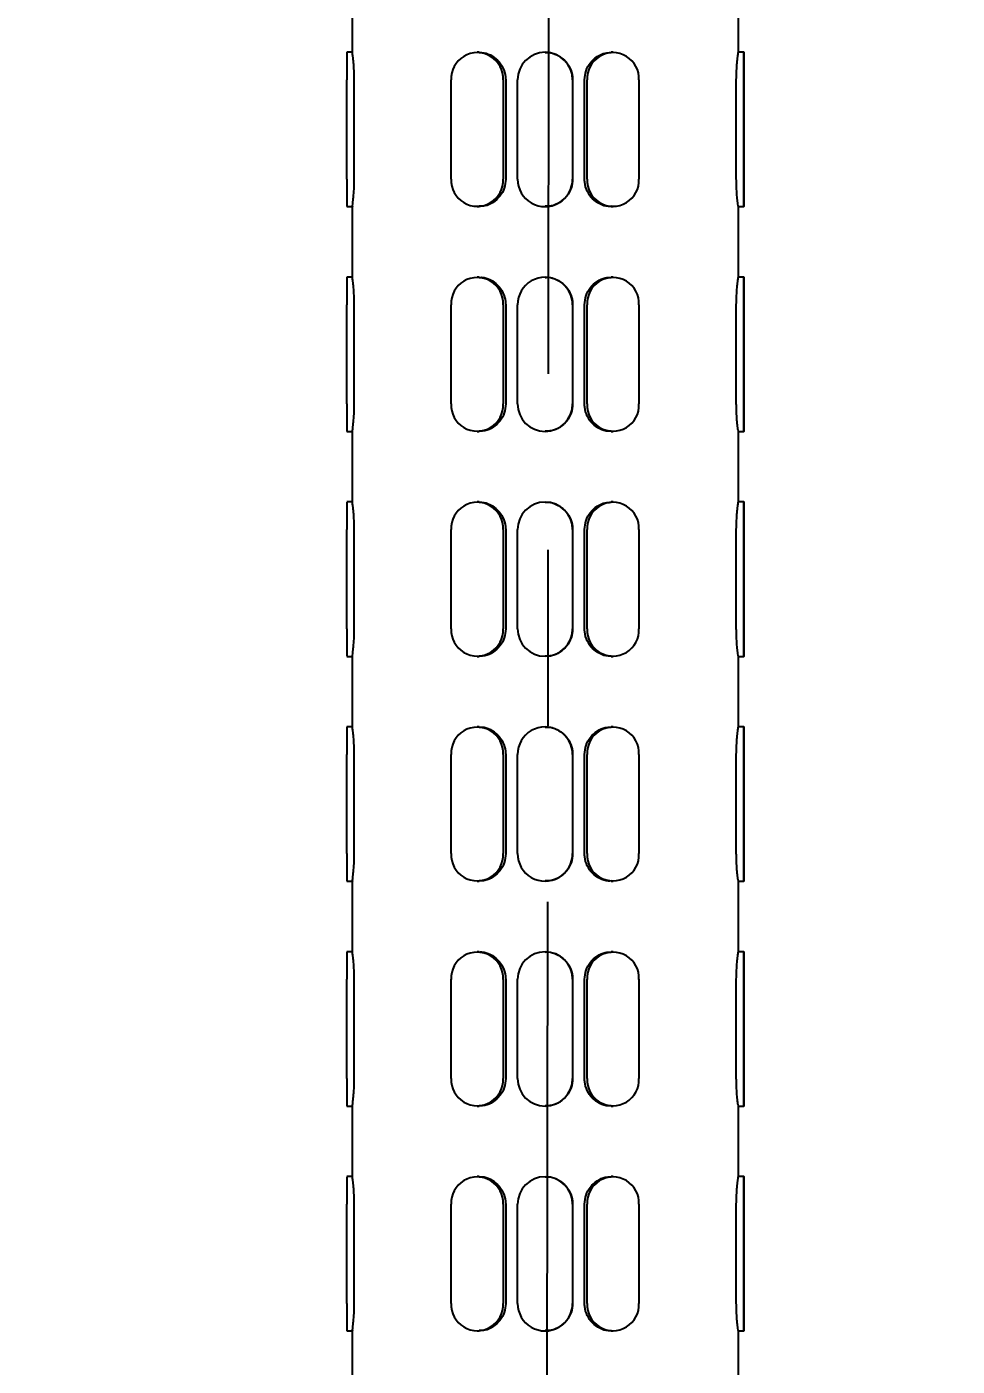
# Model space of a CAD drawing. Extents: x 0 to 3611, y 0 to 2646.
# Drawn here: x 292.1 to 375.9, y 1439.2 to 1560 of the extents above; entities that cross this region are included whole.
import ezdxf

# ---------------------------------------------------------------- set-up
doc = ezdxf.new("R2010")
doc.units = 0
doc.header["$LTSCALE"] = 10
doc.header["$MEASUREMENT"] = 0
doc.header["$PDMODE"] = 3
doc.header["$PDSIZE"] = -10
doc.linetypes.add('CENTER2', pattern=[28.575, 19.05, -3.175, 3.175, -3.175])
doc.layers.get('0').update_dxf_attribs({"linetype": 'CONTINUOUS'})
doc.layers.get('DEFPOINTS').update_dxf_attribs({"linetype": 'CONTINUOUS'})
doc.styles.add('Daelim Dimension', font='')
doc.styles.get('Daelim Dimension').set_extended_font_data('나눔고딕')
doc.dimstyles.new('DEFAULT', dxfattribs={"dimscale": 2, "dimtxt": 2, "dimasz": 2, "dimexe": 0, "dimexo": 2, "dimgap": 1, "dimtad": 1, "dimdec": 0, "dimzin": 9, "dimdsep": 46, "dimtxsty": 'Daelim Dimension', "dimcen": 0.5, "dimclrd": 5, "dimclre": 5, "dimclrt": 256, "dimadec": 1, "dimazin": 0, "dimtfac": 1, "dimtdec": 0, "dimtix": 1, "dimtmove": 0, "dimatfit": 3, "dimfxl": 1, "dimtolj": 1, "dimtzin": 1, "dimlwd": 9, "dimlwe": 9, "dimarcsym": 0})

# ---------------------------------------------------------------- blocks, each defined once
blk = doc.blocks.new('*D10')
at = {"color": 5, "lineweight": 9, "transparency": 16777216}
for p, q in [((334.79, 1937.11), (142.25, 1937.11)), ((142.25, 1933.11), (142.25, 1041.11)), ((371.9, 1037.11), (142.25, 1037.11))]:
    blk.add_line(p, q, dxfattribs=at)
at = {"color": 5, "transparency": 16777216}
for points in [[(141.59, 1933.11), (142.92, 1933.11), (142.25, 1937.11)], [(141.59, 1041.11), (142.92, 1041.11), (142.25, 1037.11)]]:
    blk.add_solid(points, dxfattribs=at)
at = {"layer": 'DEFPOINTS', "color": 0, "transparency": 16777216}
for p in [(338.79, 1937.11), (142.25, 1037.11), (375.9, 1037.11)]:
    blk.add_point(p, dxfattribs=at)
at = {"color": 7, "transparency": 16777216, "insert": (123.92, 1487.11), "char_height": 30, "attachment_point": 5, "rotation": 90, "style": 'Daelim Dimension'}
blk.add_mtext('\\A1;900', dxfattribs=at)

msp = doc.modelspace()

# ---------------------------------------------------------------- linework, layer by layer
at = {"color": 1, "linetype": 'CENTER2', "ltscale": 0.5}
msp.add_line((339.32, 1766.84), (338.79, 1313.13), dxfattribs=at)
at = {"color": 7, "linetype": 'Continuous', "lineweight": 25}
for p, q in [((321.4, 1564.08), (321.4, 1557.66)), ((356.19, 1557.66), (356.19, 1564.08)), ((321.41, 1557.69), (320.91, 1557.69)), ((332.82, 1557.69), (332.65, 1557.69)), ((338.77, 1557.69), (338.77, 1557.69)), ((344.89, 1557.69), (344.72, 1557.69)), ((356.68, 1557.69), (356.18, 1557.69)), ((320.9, 1546.26), (320.9, 1555.21)), ((321.58, 1546.26), (321.58, 1555.21)), ((330.32, 1546.26), (330.32, 1555.21)), ((334.99, 1555.21), (334.99, 1546.26)), ((335.22, 1555.21), (335.22, 1546.26)), ((336.28, 1546.26), (336.28, 1555.21)), ((341.25, 1555.21), (341.25, 1546.26)), ((341.25, 1555.21), (341.25, 1546.26)), ((342.32, 1546.26), (342.32, 1555.21)), ((342.55, 1546.26), (342.55, 1555.21)), ((347.22, 1555.21), (347.22, 1546.26)), ((356, 1546.26), (356, 1555.21)), ((356.68, 1546.26), (356.68, 1555.21)), ((356.69, 1555.21), (356.69, 1546.26)), ((320.91, 1543.78), (321.41, 1543.78)), ((321.4, 1543.81), (321.4, 1537.39)), ((332.65, 1543.78), (332.82, 1543.78)), ((338.77, 1543.78), (338.77, 1543.78)), ((344.72, 1543.78), (344.89, 1543.78)), ((356.18, 1543.78), (356.68, 1543.78)), ((356.19, 1537.39), (356.19, 1543.81)), ((321.41, 1537.42), (320.91, 1537.42)), ((332.82, 1537.42), (332.65, 1537.42)), ((338.77, 1537.42), (338.77, 1537.42)), ((344.89, 1537.42), (344.72, 1537.42)), ((356.68, 1537.42), (356.18, 1537.42)), ((320.9, 1525.99), (320.9, 1534.93)), ((321.58, 1525.99), (321.58, 1534.93)), ((330.32, 1525.99), (330.32, 1534.93)), ((334.99, 1534.93), (334.99, 1525.99)), ((335.22, 1534.93), (335.22, 1525.99)), ((336.28, 1525.99), (336.28, 1534.93)), ((341.25, 1534.93), (341.25, 1525.99)), ((341.25, 1534.93), (341.25, 1525.99)), ((342.32, 1525.99), (342.32, 1534.93)), ((342.55, 1525.99), (342.55, 1534.93)), ((347.22, 1534.93), (347.22, 1525.99)), ((356, 1525.99), (356, 1534.93)), ((356.68, 1525.99), (356.68, 1534.93)), ((356.69, 1534.93), (356.69, 1525.99)), ((320.91, 1523.51), (321.41, 1523.51)), ((321.4, 1523.54), (321.4, 1517.11)), ((332.65, 1523.51), (332.82, 1523.51)), ((338.77, 1523.51), (338.77, 1523.51)), ((344.72, 1523.51), (344.89, 1523.51)), ((356.18, 1523.51), (356.68, 1523.51)), ((356.19, 1517.12), (356.19, 1523.54)), ((321.41, 1517.15), (320.91, 1517.15)), ((332.82, 1517.15), (332.65, 1517.15)), ((338.77, 1517.15), (338.77, 1517.15)), ((344.89, 1517.15), (344.72, 1517.15)), ((356.68, 1517.15), (356.18, 1517.15)), ((320.9, 1505.72), (320.9, 1514.66)), ((321.58, 1505.72), (321.58, 1514.66)), ((330.32, 1505.72), (330.32, 1514.66)), ((334.99, 1514.66), (334.99, 1505.72)), ((335.22, 1514.66), (335.22, 1505.72)), ((336.28, 1505.72), (336.28, 1514.66)), ((341.25, 1514.66), (341.25, 1505.72)), ((341.25, 1514.66), (341.25, 1505.72)), ((342.32, 1505.72), (342.32, 1514.66)), ((342.55, 1505.72), (342.55, 1514.66)), ((347.22, 1514.66), (347.22, 1505.72)), ((356, 1505.72), (356, 1514.66)), ((356.68, 1505.72), (356.68, 1514.66)), ((356.69, 1514.66), (356.69, 1505.72)), ((320.91, 1503.23), (321.41, 1503.23)), ((321.4, 1503.26), (321.4, 1496.84)), ((332.65, 1503.23), (332.82, 1503.23)), ((338.77, 1503.23), (338.77, 1503.23)), ((344.72, 1503.23), (344.89, 1503.23)), ((356.18, 1503.23), (356.68, 1503.23)), ((356.19, 1496.84), (356.19, 1503.27)), ((321.41, 1496.87), (320.91, 1496.87)), ((332.82, 1496.87), (332.65, 1496.87)), ((338.77, 1496.87), (338.77, 1496.87)), ((344.89, 1496.87), (344.72, 1496.87)), ((356.68, 1496.87), (356.18, 1496.87)), ((320.9, 1485.45), (320.9, 1494.39)), ((321.58, 1485.45), (321.58, 1494.39)), ((330.32, 1485.45), (330.32, 1494.39)), ((334.99, 1494.39), (334.99, 1485.45)), ((335.22, 1494.39), (335.22, 1485.45)), ((336.28, 1485.45), (336.28, 1494.39)), ((341.25, 1494.39), (341.25, 1485.45)), ((341.25, 1494.39), (341.25, 1485.45)), ((342.32, 1485.45), (342.32, 1494.39)), ((342.55, 1485.45), (342.55, 1494.39)), ((347.22, 1494.39), (347.22, 1485.45)), ((356, 1485.45), (356, 1494.39)), ((356.68, 1485.45), (356.68, 1494.39)), ((356.69, 1494.39), (356.69, 1485.45)), ((320.91, 1482.96), (321.41, 1482.96)), ((321.4, 1482.99), (321.4, 1476.57)), ((332.65, 1482.96), (332.82, 1482.96)), ((338.77, 1482.96), (338.77, 1482.96)), ((344.72, 1482.96), (344.89, 1482.96)), ((356.18, 1482.96), (356.68, 1482.96)), ((356.19, 1476.57), (356.19, 1482.99)), ((321.41, 1476.6), (320.91, 1476.6)), ((332.82, 1476.6), (332.65, 1476.6)), ((338.77, 1476.6), (338.77, 1476.6)), ((344.89, 1476.6), (344.72, 1476.6)), ((356.68, 1476.6), (356.18, 1476.6)), ((320.9, 1465.17), (320.9, 1474.12)), ((321.58, 1465.17), (321.58, 1474.12)), ((330.32, 1465.17), (330.32, 1474.12)), ((334.99, 1474.12), (334.99, 1465.17)), ((335.22, 1474.12), (335.22, 1465.17)), ((336.28, 1465.17), (336.28, 1474.12)), ((341.25, 1474.12), (341.25, 1465.17)), ((341.25, 1474.12), (341.25, 1465.17)), ((342.32, 1465.17), (342.32, 1474.12)), ((342.55, 1465.17), (342.55, 1474.12)), ((347.22, 1474.12), (347.22, 1465.17)), ((356, 1465.17), (356, 1474.12)), ((356.68, 1465.17), (356.68, 1474.12)), ((356.69, 1474.12), (356.69, 1465.17)), ((320.91, 1462.69), (321.41, 1462.69)), ((321.4, 1462.72), (321.4, 1456.3)), ((332.65, 1462.69), (332.82, 1462.69)), ((338.77, 1462.69), (338.77, 1462.69)), ((344.72, 1462.69), (344.89, 1462.69)), ((356.18, 1462.69), (356.68, 1462.69)), ((356.19, 1456.3), (356.19, 1462.72)), ((321.41, 1456.33), (320.91, 1456.33)), ((332.82, 1456.33), (332.65, 1456.33)), ((338.77, 1456.33), (338.77, 1456.33)), ((344.89, 1456.33), (344.72, 1456.33)), ((356.68, 1456.33), (356.18, 1456.33)), ((320.9, 1444.9), (320.9, 1453.84)), ((321.58, 1444.9), (321.58, 1453.84)), ((330.32, 1444.9), (330.32, 1453.84)), ((334.99, 1453.84), (334.99, 1444.9)), ((335.22, 1453.84), (335.22, 1444.9)), ((336.28, 1444.9), (336.28, 1453.84)), ((341.25, 1453.84), (341.25, 1444.9)), ((341.25, 1453.84), (341.25, 1444.9)), ((342.32, 1444.9), (342.32, 1453.84)), ((342.55, 1444.9), (342.55, 1453.84)), ((347.22, 1453.84), (347.22, 1444.9)), ((356, 1444.9), (356, 1453.84)), ((356.68, 1444.9), (356.68, 1453.84)), ((356.69, 1453.84), (356.69, 1444.9)), ((320.91, 1442.42), (321.41, 1442.42)), ((321.4, 1442.45), (321.4, 1436.02)), ((332.65, 1442.42), (332.82, 1442.42)), ((338.77, 1442.42), (338.77, 1442.42)), ((344.72, 1442.42), (344.89, 1442.42)), ((356.18, 1442.42), (356.68, 1442.42)), ((356.19, 1436.03), (356.19, 1442.45))]:
    msp.add_line(p, q, dxfattribs=at)
at = {"color": 7, "linetype": 'Continuous', "lineweight": 25, "flags": 128}
for points in [[(356.68, 1555.21), (356.68, 1556.16), (356.68, 1556.96), (356.68, 1557.5), (356.68, 1557.69), (356.68, 1557.5), (356.68, 1556.96), (356.69, 1556.16), (356.69, 1555.21)], [(356.69, 1546.26), (356.69, 1545.31), (356.68, 1544.51), (356.68, 1543.97), (356.68, 1543.78), (356.68, 1543.97), (356.68, 1544.51), (356.68, 1545.31), (356.68, 1546.26)], [(356.68, 1534.93), (356.68, 1535.89), (356.68, 1536.69), (356.68, 1537.23), (356.68, 1537.42), (356.68, 1537.23), (356.68, 1536.69), (356.69, 1535.89), (356.69, 1534.93)], [(356.69, 1525.99), (356.69, 1525.04), (356.68, 1524.23), (356.68, 1523.7), (356.68, 1523.51), (356.68, 1523.7), (356.68, 1524.23), (356.68, 1525.04), (356.68, 1525.99)], [(356.68, 1514.66), (356.68, 1515.61), (356.68, 1516.42), (356.68, 1516.96), (356.68, 1517.15), (356.68, 1516.96), (356.68, 1516.42), (356.69, 1515.61), (356.69, 1514.66)], [(356.69, 1505.72), (356.69, 1504.77), (356.68, 1503.96), (356.68, 1503.42), (356.68, 1503.23), (356.68, 1503.42), (356.68, 1503.96), (356.68, 1504.77), (356.68, 1505.72)], [(356.68, 1494.39), (356.68, 1495.34), (356.68, 1496.15), (356.68, 1496.68), (356.68, 1496.87), (356.68, 1496.68), (356.68, 1496.15), (356.69, 1495.34), (356.69, 1494.39)], [(356.69, 1485.45), (356.69, 1484.5), (356.68, 1483.69), (356.68, 1483.15), (356.68, 1482.96), (356.68, 1483.15), (356.68, 1483.69), (356.68, 1484.5), (356.68, 1485.45)], [(356.68, 1474.12), (356.68, 1475.07), (356.68, 1475.87), (356.68, 1476.41), (356.68, 1476.6), (356.68, 1476.41), (356.68, 1475.87), (356.69, 1475.07), (356.69, 1474.12)], [(356.69, 1465.17), (356.69, 1464.22), (356.68, 1463.42), (356.68, 1462.88), (356.68, 1462.69), (356.68, 1462.88), (356.68, 1463.42), (356.68, 1464.22), (356.68, 1465.17)], [(356.68, 1453.84), (356.68, 1454.8), (356.68, 1455.6), (356.68, 1456.14), (356.68, 1456.33), (356.68, 1456.14), (356.68, 1455.6), (356.69, 1454.8), (356.69, 1453.84)], [(356.69, 1444.9), (356.69, 1443.95), (356.68, 1443.14), (356.68, 1442.61), (356.68, 1442.42), (356.68, 1442.61), (356.68, 1443.14), (356.68, 1443.95), (356.68, 1444.9)]]:
    msp.add_lwpolyline(points, dxfattribs=at)
at = {"color": 7, "linetype": 'Continuous', "lineweight": 25}
for centre, radius, start, end in [((754.89, 1555.83), 433.99, 179.7539, 180.0817), ((332.65, 1555.32), 2.34, 357.1089, 182.8911), ((338.77, 1555.21), 2.48, 0, 180), ((344.89, 1555.32), 2.34, 357.1566, 182.8434), ((754.87, 1545.64), 433.97, 179.9183, 180.2461), ((332.65, 1546.15), 2.34, 177.108, 2.892), ((338.77, 1546.26), 2.48, 179.9996, 0.0004), ((344.89, 1546.15), 2.34, 177.1562, 2.8438), ((754.87, 1535.55), 433.97, 179.7539, 180.0817), ((332.65, 1535.05), 2.34, 357.108, 182.892), ((338.77, 1534.93), 2.48, 359.9996, 180.0004), ((344.89, 1535.05), 2.34, 357.1562, 182.8438), ((754.89, 1525.37), 433.99, 179.9183, 180.2461), ((332.65, 1525.87), 2.34, 177.1089, 2.8911), ((338.77, 1525.99), 2.48, 180, 0), ((344.89, 1525.87), 2.34, 177.1566, 2.8434), ((754.88, 1515.28), 433.97, 179.7539, 180.0817), ((332.65, 1514.78), 2.34, 357.1089, 182.8911), ((338.77, 1514.66), 2.48, 0, 180), ((344.89, 1514.78), 2.34, 357.1566, 182.8434), ((754.88, 1505.1), 433.97, 179.9183, 180.2461), ((332.65, 1505.6), 2.34, 177.1089, 2.8911), ((338.77, 1505.72), 2.48, 180, 0), ((344.89, 1505.6), 2.34, 177.1566, 2.8434), ((754.9, 1495.01), 434, 179.7539, 180.0817), ((332.65, 1494.51), 2.34, 357.108, 182.892), ((338.77, 1494.39), 2.48, 359.9996, 180.0004), ((344.89, 1494.51), 2.34, 357.1562, 182.8438), ((754.87, 1484.83), 433.97, 179.9183, 180.2461), ((332.65, 1485.33), 2.34, 177.108, 2.892), ((338.77, 1485.45), 2.48, 179.9996, 0.0004), ((344.89, 1485.33), 2.34, 177.1562, 2.8438), ((754.88, 1474.74), 433.97, 179.7539, 180.0817), ((332.65, 1474.23), 2.34, 357.1089, 182.8911), ((338.77, 1474.12), 2.48, 0, 180), ((344.89, 1474.23), 2.34, 357.1566, 182.8434), ((754.89, 1464.55), 433.99, 179.9183, 180.2461), ((332.65, 1465.06), 2.34, 177.1089, 2.8911), ((338.77, 1465.17), 2.48, 180, 0), ((344.89, 1465.06), 2.34, 177.1566, 2.8434), ((754.89, 1454.46), 433.99, 179.7539, 180.0817), ((338.77, 1453.84), 2.48, 0, 180), ((332.65, 1453.96), 2.34, 357.1089, 182.8911), ((344.89, 1453.96), 2.34, 357.1566, 182.8434), ((754.87, 1444.28), 433.97, 179.9183, 180.2461), ((332.65, 1444.78), 2.34, 177.108, 2.892), ((338.77, 1444.9), 2.48, 179.9996, 0.0004), ((344.89, 1444.78), 2.34, 177.1562, 2.8438)]:
    msp.add_arc(centre, radius, start, end, dxfattribs=at)
for points, knots in [([(321.58, 1555.21), (321.57, 1555.48), (321.57, 1556.04), (321.51, 1556.78), (321.45, 1557.34), (321.41, 1557.66), (321.41, 1557.66), (321.41, 1557.66)], [0, 0, 0, 0, 0.214723, 0.42939, 0.645438, 0.862409, 1, 1, 1, 1]), ([(332.83, 1557.66), (332.91, 1557.67), (333.25, 1557.7), (333.86, 1557.48), (334.53, 1557.01), (335.01, 1556.32), (335.2, 1555.68), (335.21, 1555.3), (335.22, 1555.21)], [0, 0, 0, 0, 0.070496, 0.282949, 0.496153, 0.711255, 0.926475, 1, 1, 1, 1]), ([(338.77, 1557.66), (338.86, 1557.67), (339.23, 1557.7), (339.86, 1557.48), (340.55, 1557.01), (341.04, 1556.32), (341.24, 1555.68), (341.25, 1555.3), (341.25, 1555.21)], [0, 0, 0, 0, 0.070496, 0.282948, 0.496153, 0.711255, 0.926475, 1, 1, 1, 1]), ([(342.32, 1555.21), (342.35, 1555.48), (342.4, 1556.04), (342.82, 1556.78), (343.43, 1557.34), (344.1, 1557.66), (344.54, 1557.66), (344.72, 1557.66)], [0, 0, 0, 0, 0.213251, 0.426445, 0.641011, 0.856495, 1, 1, 1, 1]), ([(356, 1555.21), (356.01, 1555.48), (356.02, 1556.04), (356.07, 1556.78), (356.13, 1557.34), (356.18, 1557.66), (356.18, 1557.66), (356.18, 1557.66)], [0, 0, 0, 0, 0.211986, 0.423917, 0.637211, 0.851417, 1, 1, 1, 1]), ([(321.41, 1543.81), (321.41, 1543.8), (321.4, 1543.77), (321.43, 1543.99), (321.49, 1544.46), (321.55, 1545.15), (321.58, 1545.79), (321.58, 1546.17), (321.58, 1546.26)], [0, 0, 0, 0, 0.064921, 0.278649, 0.493132, 0.709524, 0.926034, 1, 1, 1, 1]), ([(335.22, 1546.26), (335.19, 1545.99), (335.14, 1545.43), (334.72, 1544.69), (334.11, 1544.13), (333.44, 1543.81), (333, 1543.81), (332.82, 1543.81)], [0, 0, 0, 0, 0.213249, 0.426443, 0.641013, 0.856495, 1, 1, 1, 1]), ([(341.25, 1546.26), (341.23, 1545.99), (341.17, 1545.43), (340.75, 1544.69), (340.12, 1544.13), (339.42, 1543.81), (338.96, 1543.81), (338.77, 1543.81)], [0, 0, 0, 0, 0.213249, 0.426443, 0.641013, 0.856495, 1, 1, 1, 1]), ([(344.72, 1543.81), (344.63, 1543.8), (344.29, 1543.77), (343.68, 1543.99), (343.01, 1544.46), (342.53, 1545.15), (342.34, 1545.79), (342.33, 1546.17), (342.32, 1546.26)], [0, 0, 0, 0, 0.070496, 0.28295, 0.496154, 0.711255, 0.926475, 1, 1, 1, 1]), ([(356.18, 1543.81), (356.18, 1543.8), (356.19, 1543.77), (356.15, 1543.99), (356.09, 1544.46), (356.03, 1545.15), (356.01, 1545.79), (356, 1546.17), (356, 1546.26)], [0, 0, 0, 0, 0.076828, 0.287834, 0.499586, 0.713222, 0.926976, 1, 1, 1, 1]), ([(321.58, 1534.93), (321.57, 1535.21), (321.57, 1535.77), (321.51, 1536.51), (321.45, 1537.07), (321.41, 1537.39), (321.41, 1537.39), (321.41, 1537.39)], [0, 0, 0, 0, 0.214722, 0.4293878, 0.6454398, 0.8624104, 1, 1, 1, 1]), ([(332.83, 1537.39), (332.91, 1537.4), (333.25, 1537.43), (333.86, 1537.21), (334.53, 1536.74), (335.01, 1536.04), (335.2, 1535.4), (335.21, 1535.03), (335.22, 1534.93)], [0, 0, 0, 0, 0.070496, 0.28295, 0.496154, 0.711256, 0.926475, 1, 1, 1, 1]), ([(338.77, 1537.39), (338.86, 1537.4), (339.23, 1537.43), (339.86, 1537.21), (340.55, 1536.74), (341.04, 1536.04), (341.24, 1535.4), (341.25, 1535.03), (341.25, 1534.93)], [0, 0, 0, 0, 0.070496, 0.28295, 0.496154, 0.711255, 0.926475, 1, 1, 1, 1]), ([(342.32, 1534.93), (342.35, 1535.21), (342.4, 1535.77), (342.82, 1536.51), (343.43, 1537.07), (344.1, 1537.39), (344.54, 1537.39), (344.72, 1537.39)], [0, 0, 0, 0, 0.213249, 0.426443, 0.641013, 0.856496, 1, 1, 1, 1]), ([(356, 1534.93), (356.01, 1535.21), (356.02, 1535.77), (356.07, 1536.51), (356.13, 1537.07), (356.18, 1537.39), (356.18, 1537.39), (356.18, 1537.39)], [0, 0, 0, 0, 0.211985, 0.423915, 0.637213, 0.851418, 1, 1, 1, 1]), ([(321.41, 1523.54), (321.41, 1523.53), (321.4, 1523.5), (321.43, 1523.72), (321.49, 1524.19), (321.55, 1524.88), (321.58, 1525.52), (321.58, 1525.9), (321.58, 1525.99)], [0, 0, 0, 0, 0.064921, 0.27865, 0.493135, 0.709522, 0.926041, 1, 1, 1, 1]), ([(335.22, 1525.99), (335.19, 1525.71), (335.14, 1525.16), (334.72, 1524.42), (334.11, 1523.86), (333.44, 1523.54), (333, 1523.54), (332.82, 1523.54)], [0, 0, 0, 0, 0.213243, 0.426444, 0.641011, 0.856494, 1, 1, 1, 1]), ([(341.25, 1525.99), (341.23, 1525.71), (341.17, 1525.16), (340.75, 1524.42), (340.12, 1523.86), (339.42, 1523.54), (338.96, 1523.54), (338.77, 1523.54)], [0, 0, 0, 0, 0.213243, 0.426444, 0.641011, 0.856494, 1, 1, 1, 1]), ([(344.72, 1523.54), (344.63, 1523.53), (344.29, 1523.49), (343.68, 1523.72), (343.01, 1524.19), (342.53, 1524.88), (342.34, 1525.52), (342.33, 1525.9), (342.32, 1525.99)], [0, 0, 0, 0, 0.070497, 0.282952, 0.496157, 0.711254, 0.926482, 1, 1, 1, 1]), ([(356.18, 1523.54), (356.18, 1523.53), (356.19, 1523.49), (356.15, 1523.72), (356.09, 1524.19), (356.03, 1524.88), (356.01, 1525.52), (356, 1525.9), (356, 1525.99)], [0, 0, 0, 0, 0.076828, 0.287836, 0.499589, 0.713221, 0.926983, 1, 1, 1, 1]), ([(321.58, 1514.66), (321.57, 1514.94), (321.57, 1515.49), (321.51, 1516.24), (321.45, 1516.8), (321.41, 1517.11), (321.41, 1517.11), (321.41, 1517.11)], [0, 0, 0, 0, 0.214723, 0.42939, 0.645438, 0.862409, 1, 1, 1, 1]), ([(332.83, 1517.12), (332.91, 1517.12), (333.25, 1517.16), (333.86, 1516.93), (334.53, 1516.46), (335.01, 1515.77), (335.2, 1515.13), (335.21, 1514.76), (335.22, 1514.66)], [0, 0, 0, 0, 0.070497, 0.28295, 0.496154, 0.711256, 0.926475, 1, 1, 1, 1]), ([(338.77, 1517.12), (338.86, 1517.12), (339.23, 1517.16), (339.86, 1516.93), (340.55, 1516.46), (341.04, 1515.77), (341.24, 1515.13), (341.25, 1514.76), (341.25, 1514.66)], [0, 0, 0, 0, 0.070496, 0.28295, 0.496154, 0.711256, 0.926475, 1, 1, 1, 1]), ([(342.32, 1514.66), (342.35, 1514.94), (342.4, 1515.49), (342.82, 1516.24), (343.43, 1516.8), (344.1, 1517.12), (344.54, 1517.12), (344.72, 1517.12)], [0, 0, 0, 0, 0.213251, 0.426445, 0.641011, 0.856495, 1, 1, 1, 1]), ([(356, 1514.66), (356.01, 1514.94), (356.02, 1515.49), (356.07, 1516.24), (356.13, 1516.8), (356.18, 1517.12), (356.18, 1517.12), (356.18, 1517.12)], [0, 0, 0, 0, 0.211986, 0.423917, 0.637211, 0.851417, 1, 1, 1, 1]), ([(321.41, 1503.26), (321.41, 1503.26), (321.4, 1503.22), (321.43, 1503.45), (321.49, 1503.92), (321.55, 1504.61), (321.58, 1505.25), (321.58, 1505.62), (321.58, 1505.72)], [0, 0, 0, 0, 0.064921, 0.278649, 0.493132, 0.709524, 0.926034, 1, 1, 1, 1]), ([(335.22, 1505.72), (335.19, 1505.44), (335.14, 1504.89), (334.72, 1504.14), (334.11, 1503.58), (333.44, 1503.26), (333, 1503.26), (332.82, 1503.26)], [0, 0, 0, 0, 0.21325, 0.426444, 0.64101, 0.856495, 1, 1, 1, 1]), ([(341.25, 1505.72), (341.23, 1505.44), (341.17, 1504.89), (340.75, 1504.14), (340.12, 1503.58), (339.42, 1503.26), (338.96, 1503.26), (338.77, 1503.26)], [0, 0, 0, 0, 0.21325, 0.426444, 0.641009, 0.856495, 1, 1, 1, 1]), ([(344.72, 1503.26), (344.63, 1503.26), (344.29, 1503.22), (343.68, 1503.45), (343.01, 1503.92), (342.53, 1504.61), (342.34, 1505.25), (342.33, 1505.62), (342.32, 1505.72)], [0, 0, 0, 0, 0.070496, 0.28295, 0.496154, 0.711255, 0.926475, 1, 1, 1, 1]), ([(356.18, 1503.27), (356.18, 1503.26), (356.19, 1503.22), (356.15, 1503.45), (356.09, 1503.92), (356.03, 1504.61), (356.01, 1505.25), (356, 1505.62), (356, 1505.72)], [0, 0, 0, 0, 0.076828, 0.287834, 0.499586, 0.713222, 0.926976, 1, 1, 1, 1]), ([(321.58, 1494.39), (321.57, 1494.67), (321.57, 1495.22), (321.51, 1495.97), (321.45, 1496.52), (321.41, 1496.84), (321.41, 1496.84), (321.41, 1496.84)], [0, 0, 0, 0, 0.214722, 0.429394, 0.64544, 0.86241, 1, 1, 1, 1]), ([(332.83, 1496.84), (332.91, 1496.85), (333.25, 1496.89), (333.86, 1496.66), (334.53, 1496.19), (335.01, 1495.5), (335.2, 1494.86), (335.21, 1494.48), (335.22, 1494.39)], [0, 0, 0, 0, 0.070496, 0.28295, 0.496154, 0.711249, 0.926475, 1, 1, 1, 1]), ([(338.77, 1496.84), (338.86, 1496.85), (339.23, 1496.89), (339.86, 1496.66), (340.55, 1496.19), (341.04, 1495.5), (341.24, 1494.86), (341.25, 1494.48), (341.25, 1494.39)], [0, 0, 0, 0, 0.070496, 0.282949, 0.496153, 0.711248, 0.926475, 1, 1, 1, 1]), ([(342.32, 1494.39), (342.35, 1494.67), (342.4, 1495.22), (342.82, 1495.96), (343.43, 1496.52), (344.1, 1496.84), (344.54, 1496.84), (344.72, 1496.84)], [0, 0, 0, 0, 0.213249, 0.426449, 0.641014, 0.856496, 1, 1, 1, 1]), ([(356, 1494.39), (356.01, 1494.67), (356.02, 1495.22), (356.07, 1495.96), (356.13, 1496.52), (356.18, 1496.85), (356.18, 1496.84), (356.18, 1496.84)], [0, 0, 0, 0, 0.211985, 0.423921, 0.637214, 0.851418, 1, 1, 1, 1]), ([(321.41, 1482.99), (321.41, 1482.98), (321.4, 1482.95), (321.43, 1483.17), (321.49, 1483.64), (321.55, 1484.34), (321.58, 1484.98), (321.58, 1485.35), (321.58, 1485.45)], [0, 0, 0, 0, 0.06492, 0.278648, 0.493131, 0.709523, 0.926034, 1, 1, 1, 1]), ([(335.22, 1485.45), (335.19, 1485.17), (335.14, 1484.61), (334.72, 1483.87), (334.11, 1483.31), (333.44, 1482.99), (333, 1482.99), (332.82, 1482.99)], [0, 0, 0, 0, 0.213249, 0.426443, 0.641013, 0.856495, 1, 1, 1, 1]), ([(341.25, 1485.45), (341.23, 1485.17), (341.17, 1484.61), (340.75, 1483.87), (340.12, 1483.31), (339.42, 1482.99), (338.96, 1482.99), (338.77, 1482.99)], [0, 0, 0, 0, 0.213249, 0.426443, 0.641013, 0.856495, 1, 1, 1, 1]), ([(344.72, 1482.99), (344.63, 1482.98), (344.29, 1482.95), (343.68, 1483.17), (343.01, 1483.64), (342.53, 1484.34), (342.34, 1484.98), (342.33, 1485.35), (342.32, 1485.45)], [0, 0, 0, 0, 0.070496, 0.28295, 0.496154, 0.711255, 0.926475, 1, 1, 1, 1]), ([(356.18, 1482.99), (356.18, 1482.98), (356.19, 1482.95), (356.15, 1483.17), (356.09, 1483.64), (356.03, 1484.34), (356.01, 1484.98), (356, 1485.35), (356, 1485.45)], [0, 0, 0, 0, 0.076828, 0.287834, 0.499586, 0.713222, 0.926976, 1, 1, 1, 1]), ([(321.58, 1474.12), (321.57, 1474.39), (321.57, 1474.95), (321.51, 1475.69), (321.45, 1476.25), (321.41, 1476.57), (321.41, 1476.57), (321.41, 1476.57)], [0, 0, 0, 0, 0.214722, 0.4293878, 0.6454398, 0.8624104, 1, 1, 1, 1]), ([(332.83, 1476.57), (332.91, 1476.58), (333.25, 1476.61), (333.86, 1476.39), (334.53, 1475.92), (335.01, 1475.23), (335.2, 1474.59), (335.21, 1474.21), (335.22, 1474.12)], [0, 0, 0, 0, 0.070496, 0.28295, 0.496154, 0.711256, 0.926475, 1, 1, 1, 1]), ([(338.77, 1476.57), (338.86, 1476.58), (339.23, 1476.61), (339.86, 1476.39), (340.55, 1475.92), (341.04, 1475.23), (341.24, 1474.59), (341.25, 1474.21), (341.25, 1474.12)], [0, 0, 0, 0, 0.070496, 0.28295, 0.496154, 0.711255, 0.926475, 1, 1, 1, 1]), ([(342.32, 1474.12), (342.35, 1474.39), (342.4, 1474.95), (342.82, 1475.69), (343.43, 1476.25), (344.1, 1476.57), (344.54, 1476.57), (344.72, 1476.57)], [0, 0, 0, 0, 0.213249, 0.426443, 0.641013, 0.856496, 1, 1, 1, 1]), ([(356, 1474.12), (356.01, 1474.39), (356.02, 1474.95), (356.07, 1475.69), (356.13, 1476.25), (356.18, 1476.57), (356.18, 1476.57), (356.18, 1476.57)], [0, 0, 0, 0, 0.211985, 0.423915, 0.637213, 0.851419, 1, 1, 1, 1]), ([(321.41, 1462.72), (321.41, 1462.71), (321.4, 1462.68), (321.43, 1462.9), (321.49, 1463.37), (321.55, 1464.06), (321.58, 1464.7), (321.58, 1465.08), (321.58, 1465.17)], [0, 0, 0, 0, 0.064921, 0.278647, 0.49313, 0.709523, 0.926034, 1, 1, 1, 1]), ([(335.22, 1465.17), (335.19, 1464.9), (335.14, 1464.34), (334.72, 1463.6), (334.11, 1463.04), (333.44, 1462.72), (333, 1462.72), (332.82, 1462.72)], [0, 0, 0, 0, 0.21325, 0.426445, 0.641011, 0.856494, 1, 1, 1, 1]), ([(341.25, 1465.17), (341.23, 1464.9), (341.17, 1464.34), (340.75, 1463.6), (340.12, 1463.04), (339.42, 1462.72), (338.96, 1462.72), (338.77, 1462.72)], [0, 0, 0, 0, 0.21325, 0.426445, 0.641011, 0.856494, 1, 1, 1, 1]), ([(344.72, 1462.72), (344.63, 1462.71), (344.29, 1462.68), (343.68, 1462.9), (343.01, 1463.37), (342.53, 1464.06), (342.34, 1464.7), (342.33, 1465.08), (342.32, 1465.17)], [0, 0, 0, 0, 0.070496, 0.282948, 0.496153, 0.711255, 0.926475, 1, 1, 1, 1]), ([(356.18, 1462.72), (356.18, 1462.71), (356.19, 1462.68), (356.15, 1462.9), (356.09, 1463.37), (356.03, 1464.06), (356.01, 1464.7), (356, 1465.08), (356, 1465.17)], [0, 0, 0, 0, 0.076828, 0.287833, 0.499585, 0.713222, 0.926976, 1, 1, 1, 1]), ([(321.58, 1453.84), (321.57, 1454.12), (321.57, 1454.68), (321.51, 1455.42), (321.45, 1455.98), (321.41, 1456.3), (321.41, 1456.3), (321.41, 1456.3)], [0, 0, 0, 0, 0.214716, 0.429389, 0.645437, 0.862409, 1, 1, 1, 1]), ([(332.83, 1456.3), (332.91, 1456.31), (333.25, 1456.34), (333.86, 1456.12), (334.53, 1455.65), (335.01, 1454.95), (335.2, 1454.31), (335.21, 1453.94), (335.22, 1453.84)], [0, 0, 0, 0, 0.070496, 0.282949, 0.496153, 0.711255, 0.926475, 1, 1, 1, 1]), ([(338.77, 1456.3), (338.86, 1456.31), (339.23, 1456.34), (339.86, 1456.12), (340.55, 1455.65), (341.04, 1454.95), (341.24, 1454.31), (341.25, 1453.94), (341.25, 1453.84)], [0, 0, 0, 0, 0.070496, 0.282948, 0.496153, 0.711255, 0.926475, 1, 1, 1, 1]), ([(342.32, 1453.84), (342.35, 1454.12), (342.4, 1454.68), (342.82, 1455.42), (343.43, 1455.98), (344.1, 1456.3), (344.54, 1456.3), (344.72, 1456.3)], [0, 0, 0, 0, 0.213243, 0.426444, 0.641011, 0.856495, 1, 1, 1, 1]), ([(356, 1453.84), (356.01, 1454.12), (356.02, 1454.68), (356.07, 1455.42), (356.13, 1455.98), (356.18, 1456.3), (356.18, 1456.3), (356.18, 1456.3)], [0, 0, 0, 0, 0.211979, 0.423917, 0.637211, 0.851417, 1, 1, 1, 1]), ([(321.41, 1442.45), (321.41, 1442.44), (321.4, 1442.41), (321.43, 1442.63), (321.49, 1443.1), (321.55, 1443.79), (321.58, 1444.43), (321.58, 1444.81), (321.58, 1444.9)], [0, 0, 0, 0, 0.06492, 0.278648, 0.493131, 0.709523, 0.926034, 1, 1, 1, 1]), ([(335.22, 1444.9), (335.19, 1444.62), (335.14, 1444.07), (334.72, 1443.33), (334.11, 1442.77), (333.44, 1442.45), (333, 1442.45), (332.82, 1442.45)], [0, 0, 0, 0, 0.213249, 0.426443, 0.641013, 0.856495, 1, 1, 1, 1]), ([(341.25, 1444.9), (341.23, 1444.62), (341.17, 1444.07), (340.75, 1443.33), (340.12, 1442.77), (339.42, 1442.45), (338.96, 1442.45), (338.77, 1442.45)], [0, 0, 0, 0, 0.213249, 0.426443, 0.641013, 0.856495, 1, 1, 1, 1]), ([(344.72, 1442.45), (344.63, 1442.44), (344.29, 1442.4), (343.68, 1442.63), (343.01, 1443.1), (342.53, 1443.79), (342.34, 1444.43), (342.33, 1444.81), (342.32, 1444.9)], [0, 0, 0, 0, 0.070496, 0.28295, 0.496154, 0.711255, 0.926475, 1, 1, 1, 1]), ([(356.18, 1442.45), (356.18, 1442.44), (356.19, 1442.4), (356.15, 1442.63), (356.09, 1443.1), (356.03, 1443.79), (356.01, 1444.43), (356, 1444.81), (356, 1444.9)], [0, 0, 0, 0, 0.076828, 0.287834, 0.499586, 0.713222, 0.926976, 1, 1, 1, 1])]:
    msp.add_open_spline(points, degree=3, knots=knots, dxfattribs=at)

# ---------------------------------------------------------------- dimensions: what is measured, and where the dimension line sits
dim = msp.add_linear_dim(base=(142.25, 1037.11), p1=(338.79, 1937.11), p2=(375.9, 1037.11), angle=90, dimstyle='DEFAULT', override={"dimtxt": 15, "dimclrd": 5, "dimclre": 5, "dimclrt": 7})
dim.commit()
dim.dimension.update_dxf_attribs({"geometry": '*D10', "text_midpoint": (123.92, 1487.11)})

doc.saveas('drawing.dxf')
